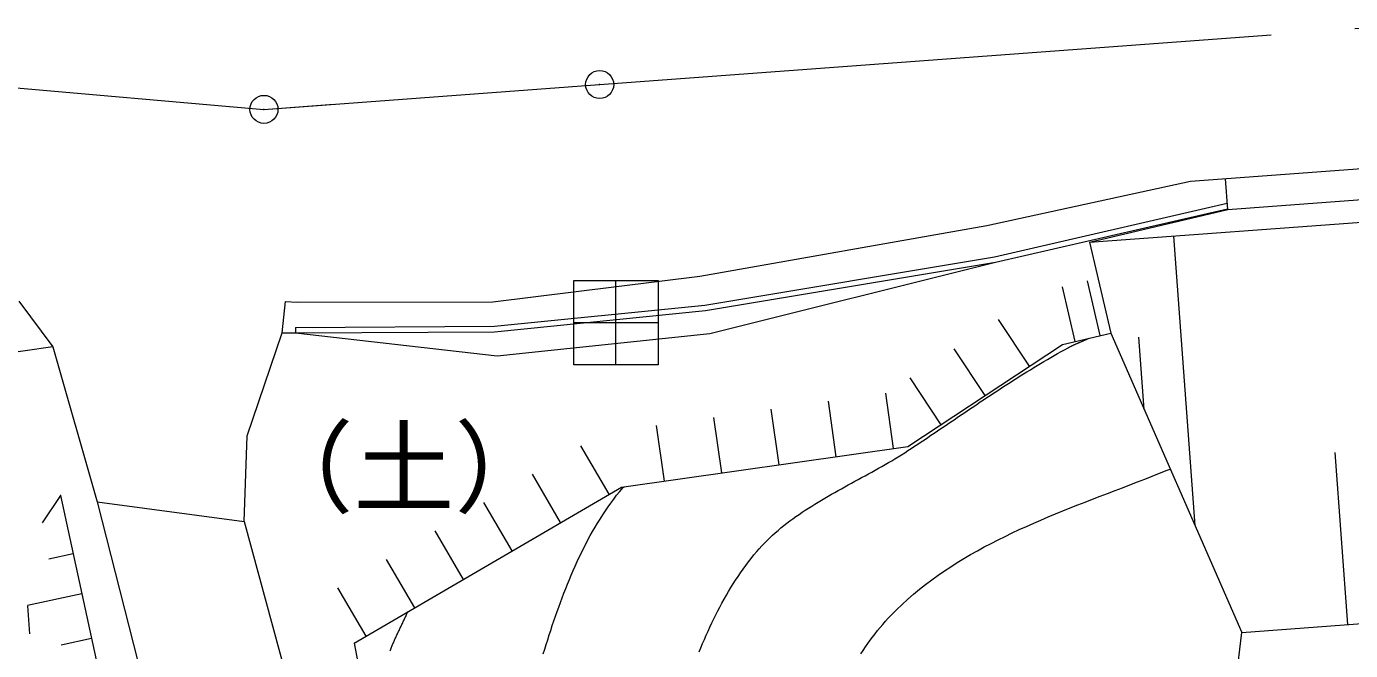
# Model space of a CAD drawing. Units: millimetres, scale not verified. Extents: x 40000 to 680000, y 20000 to 380000.
# Drawn here: x 170512 to 194112, y 268062 to 279189 of the extents above; entities that cross this region are included whole.
import ezdxf
from ezdxf.enums import TextEntityAlignment as Align

# ---------------------------------------------------------------- set-up
doc = ezdxf.new("R2010")
doc.units = ezdxf.units.MM
doc.header["$LTSCALE"] = 1000
doc.header["$PDMODE"] = 32
doc.header["$PDSIZE"] = 500
doc.linetypes.add('CHAIN', pattern=[18.5, 12, -1.5, 3.5, -1.5])
for name, color, linetype, lineweight in [('M-BGD', 7, 'Continuous', 13), ('M-BMK', 2, 'CHAIN', 13), ('M-BMK-ROW', 30, 'Continuous', 13)]:
    doc.layers.add(name, color=color, linetype=linetype, lineweight=lineweight)
doc.styles.add('ＭＳ ゴシック', font='')
doc.styles.get('ＭＳ ゴシック').set_extended_font_data('MS Gothic')

msp = doc.modelspace()

# ---------------------------------------------------------------- linework, layer by layer
at = {"layer": 'M-BGD'}
for p, q in [((191260, 276428), (225563, 278971)), ((191923, 275926), (225603, 278423)), ((189460, 275342), (225633, 278024)), ((174744, 277711), (175991, 277803)), ((187627, 275639), (191260, 276428)), ((191923, 275926), (191882, 276474)), ((187765, 275084), (191915, 276041)), ((187784, 274986), (191920, 275939)), ((189460, 275342), (191923, 275926)), ((182514, 274737), (187627, 275639)), ((190955, 275453), (191338, 270292)), ((189460, 275342), (189838, 273721)), ((182600, 274222), (187765, 275084)), ((182694, 273717), (187781, 274986)), ((178822, 274277), (182514, 274737)), ((189202, 273573), (188975, 274547)), ((189648, 273677), (189421, 274651)), ((170376, 274290), (170980, 273479)), ((175067, 273724), (175129, 274288)), ((175129, 274288), (175337, 274276)), ((175337, 274276), (178822, 274277)), ((178851, 273846), (182600, 274222)), ((175307, 273824), (178851, 273846)), ((175307, 273824), (175308, 273724)), ((188388, 273130), (187837, 273964)), ((174448, 271890), (175067, 273724)), ((175067, 273724), (175308, 273724)), ((175308, 273724), (178856, 273746)), ((175308, 273724), (178899, 273315)), ((178899, 273315), (182694, 273717)), ((188979, 273521), (189838, 273721)), ((189838, 273721), (192173, 268384)), ((190433, 272362), (190337, 273652)), ((170980, 273479), (168696, 273144)), ((170980, 273479), (171769, 270712)), ((186223, 271698), (188979, 273521)), ((187601, 272609), (187049, 273444)), ((186813, 272089), (186262, 272923)), ((185967, 271662), (185827, 272652)), ((183925, 271373), (183784, 272363)), ((184946, 271517), (184806, 272508)), ((182903, 271228), (182763, 272218)), ((174392, 270363), (174448, 271890)), ((181882, 271084), (181742, 272074)), ((180900, 270849), (180395, 271712)), ((181116, 270975), (186223, 271698)), ((194064, 268524), (193836, 271594)), ((180033, 270343), (179529, 271206)), ((176352, 268192), (181116, 270975)), ((171118, 270826), (170789, 270338)), ((171123, 270825), (171114, 270827)), ((171119, 270831), (171118, 270821)), ((171118, 270826), (172889, 262649)), ((171769, 270712), (173742, 262999)), ((171769, 270712), (174392, 270363)), ((179167, 269837), (178663, 270700)), ((192173, 268384), (226161, 270903)), ((174392, 270363), (176169, 263797)), ((178301, 269331), (177796, 270194)), ((171343, 269787), (170910, 269693)), ((177435, 268825), (176930, 269688)), ((171498, 269073), (170529, 268864)), ((176568, 268318), (176064, 269182)), ((170529, 268858), (170564, 268361)), ((192056, 267372), (192173, 268384)), ((171670, 268276), (171129, 268159)), ((176352, 268192), (176975, 265020))]:
    msp.add_line(p, q, dxfattribs=at)
for points in [[(178856, 273746), (182613, 274123), (187781, 274986)], [(182503, 268037), (182533, 268111), (182564, 268186), (182595, 268260), (182627, 268334), (182660, 268407), (182693, 268480), (182727, 268553), (182762, 268625), (182797, 268696), (182833, 268768), (182870, 268838), (182908, 268908), (182946, 268978), (182986, 269047), (183026, 269116), (183067, 269184), (183109, 269251), (183152, 269318), (183196, 269384), (183241, 269449), (183286, 269514), (183333, 269578), (183381, 269641), (183430, 269704), (183479, 269766), (183530, 269827), (183574, 269877), (183619, 269927), (183666, 269976), (183713, 270023), (183760, 270070), (183809, 270116), (183859, 270161), (183909, 270204), (183960, 270247), (184012, 270290), (184065, 270331), (184118, 270372), (184172, 270412), (184227, 270451), (184282, 270489), (184338, 270527), (184394, 270565), (184451, 270602), (184508, 270638), (184565, 270674), (184623, 270709), (184681, 270744), (184740, 270779), (184799, 270813), (184858, 270847), (184918, 270881), (184977, 270914), (185037, 270948), (185097, 270981), (185157, 271014), (185217, 271047), (185278, 271080), (185338, 271112), (185398, 271145), (185458, 271178), (185518, 271211), (185578, 271244), (185638, 271277), (185698, 271311), (185757, 271345), (185816, 271379), (185875, 271413), (185934, 271447), (185992, 271482), (186050, 271517), (186107, 271553), (186165, 271589), (186221, 271626), (186280, 271665), (186339, 271704), (186398, 271743), (186457, 271782), (186516, 271821), (186575, 271861), (186633, 271900), (186692, 271940), (186751, 271979), (186810, 272019), (186868, 272058), (186927, 272098), (186985, 272138), (187044, 272177), (187103, 272217), (187161, 272257), (187220, 272296), (187279, 272336), (187337, 272376), (187396, 272415), (187455, 272455), (187513, 272494), (187572, 272533), (187631, 272572), (187690, 272612), (187749, 272651), (187808, 272689), (187867, 272728), (187927, 272767), (187986, 272805), (188046, 272843), (188105, 272882), (188165, 272919), (188225, 272957), (188284, 272995), (188344, 273032), (188405, 273069), (188465, 273106), (188525, 273143), (188586, 273179), (188647, 273215), (188708, 273251), (188769, 273287), (188830, 273322), (188891, 273357), (188953, 273392), (189015, 273426), (189077, 273460), (189084, 273464), (189092, 273468), (189099, 273472), (189107, 273476), (189115, 273480), (189122, 273484), (189130, 273488), (189138, 273491), (189145, 273495), (189153, 273499), (189161, 273503), (189169, 273506), (189176, 273510), (189184, 273514), (189192, 273517), (189200, 273521), (189208, 273524), (189215, 273528), (189223, 273531), (189231, 273535), (189239, 273538), (189247, 273542), (189255, 273545), (189263, 273549), (189271, 273552), (189278, 273556), (189286, 273559), (189294, 273562), (189302, 273566), (189310, 273569), (189318, 273573), (189326, 273576), (189334, 273579), (189342, 273583), (189350, 273586), (189358, 273590), (189366, 273593), (189373, 273596), (189381, 273600), (189389, 273603), (189397, 273607), (189405, 273610), (189413, 273614), (189421, 273617), (189429, 273621), (189436, 273624), (189444, 273628), (189452, 273631)], [(185384, 268004), (185424, 268065), (185464, 268126), (185506, 268186), (185548, 268245), (185591, 268303), (185636, 268361), (185681, 268418), (185727, 268474), (185774, 268529), (185822, 268583), (185870, 268637), (185920, 268689), (186018, 268788), (186118, 268883), (186220, 268976), (186324, 269067), (186430, 269154), (186538, 269240), (186648, 269322), (186759, 269403), (186872, 269481), (186987, 269557), (187103, 269631), (187221, 269703), (187340, 269773), (187460, 269841), (187582, 269908), (187705, 269973), (187829, 270036), (187954, 270098), (188080, 270159), (188207, 270218), (188335, 270276), (188464, 270333), (188594, 270389), (188724, 270444), (188854, 270499), (188986, 270552), (189117, 270605), (189250, 270658), (189382, 270710), (189515, 270761), (189648, 270812), (189781, 270863), (189914, 270914), (190047, 270965), (190180, 271016), (190312, 271067), (190445, 271119), (190577, 271170), (190709, 271223), (190841, 271275), (190898, 271298)], [(179722, 268004), (179748, 268088), (179775, 268172), (179802, 268255), (179829, 268339), (179857, 268422), (179884, 268506), (179913, 268589), (179941, 268672), (179970, 268755), (180000, 268838), (180030, 268920), (180061, 269002), (180092, 269084), (180124, 269166), (180156, 269247), (180189, 269328), (180223, 269408), (180257, 269488), (180292, 269568), (180328, 269647), (180365, 269725), (180402, 269804), (180441, 269881), (180480, 269958), (180520, 270035), (180561, 270110), (180603, 270186), (180646, 270260), (180691, 270334), (180736, 270407), (180782, 270480), (180830, 270551), (180878, 270622), (180928, 270692), (180979, 270762), (181031, 270830), (181085, 270897), (181140, 270964), (181140, 270965), (181141, 270965), (181141, 270966), (181142, 270966), (181142, 270967), (181143, 270967), (181143, 270967), (181144, 270968), (181144, 270968), (181145, 270969), (181146, 270969), (181146, 270970), (181147, 270970), (181147, 270970), (181148, 270971), (181148, 270971), (181149, 270972), (181150, 270972), (181150, 270972), (181151, 270973), (181151, 270973), (181152, 270974), (181153, 270974), (181153, 270974), (181154, 270975), (181154, 270975), (181155, 270975), (181156, 270976), (181156, 270976), (181157, 270976), (181158, 270977), (181158, 270977), (181159, 270977), (181159, 270978), (181160, 270978), (181161, 270978), (181161, 270979), (181162, 270979), (181163, 270979), (181163, 270980), (181164, 270980), (181164, 270980), (181165, 270981), (181166, 270981), (181166, 270982), (181167, 270982), (181167, 270982), (181168, 270983)], [(176993, 268055), (176999, 268071), (177005, 268087), (177012, 268103), (177018, 268119), (177025, 268135), (177031, 268151), (177038, 268167), (177044, 268183), (177051, 268199), (177058, 268215), (177065, 268231), (177072, 268247), (177079, 268262), (177086, 268278), (177093, 268294), (177100, 268310), (177108, 268326), (177115, 268341), (177122, 268357), (177130, 268373), (177137, 268388), (177144, 268404), (177152, 268420), (177159, 268435), (177167, 268451), (177174, 268467), (177182, 268482), (177189, 268498), (177197, 268514), (177204, 268529), (177212, 268545), (177219, 268561), (177226, 268576), (177234, 268592), (177241, 268608), (177249, 268623), (177256, 268639), (177263, 268655), (177271, 268671), (177278, 268686), (177285, 268702), (177292, 268718), (177299, 268734), (177306, 268750)]]:
    msp.add_lwpolyline(points, dxfattribs=at)
for p in [(180728, 278154), (174744, 277711)]:
    msp.add_point(p, dxfattribs=at)
at = {"layer": 'M-BMK'}
for p, q in [((180728, 278154), (194689, 279189)), ((169514, 278166), (174744, 277711)), ((174744, 277711), (180728, 278154))]:
    msp.add_line(p, q, dxfattribs=at)
at = {"layer": 'M-BMK-ROW'}
for p, q in [((180269, 273157), (180269, 274657)), ((180269, 274657), (181769, 274657)), ((181019, 273157), (181019, 274657)), ((181769, 274657), (181769, 273157)), ((181769, 273907), (180269, 273907)), ((181769, 273157), (180269, 273157))]:
    msp.add_line(p, q, dxfattribs=at)

# ---------------------------------------------------------------- texts
at = {"layer": 'M-BGD', "style": 'ＭＳ ゴシック'}
msp.add_text('（土）', height=1320, dxfattribs=at).set_placement((177240, 271325), align=Align.MIDDLE_CENTER)

doc.saveas('drawing.dxf')
